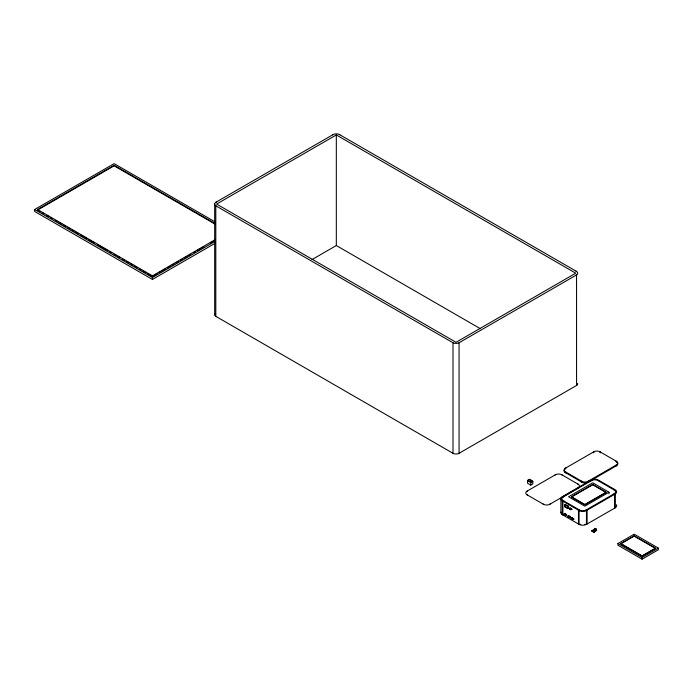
<?xml version="1.0" encoding="UTF-8"?>
<svg xmlns="http://www.w3.org/2000/svg" width="693" height="693" viewBox="0 0 693 693"><rect width="100%" height="100%" fill="white"/><g stroke="black" fill="none" stroke-linecap="round" stroke-linejoin="round"><path stroke-width="1.04" d="M528.04 481.444L528.109 480.11L529.66 479.209L532.345 481.306L530.795 482.207L530.795 485.109L532.83 483.931L532.83 481.306L529.599 479.443L527.564 480.621L527.564 483.246L530.795 485.109M563.972 514.223L565.471 514.83M565.947 514.553L566.389 515.107L566.155 514.734M566.631 514.968L566.138 515.038M567.558 516.294L569.499 517.454L567.81 516.623M571.846 509.39L569.325 508.359M570.218 517.039L569.525 516.891M571.517 518.251L572.877 519.265L573.345 518.884M594.767 529.27L595.815 530.336M215.125 313.513A4.652 2.685 0 0 0 215.462 316.147L453.456 453.56A4.652 2.685 0 0 0 458.619 453.56L576.905 385.265A4.652 2.685 0 0 0 577.633 383.385M565.228 468.277L564.882 468.529A4.652 2.685 0 0 0 564.882 471.509L582.371 481.609A4.652 2.685 0 0 0 587.534 481.609L616.987 464.596A4.652 2.685 0 0 0 616.987 461.616L599.506 451.524A4.652 2.685 0 0 0 594.343 451.524L565.228 468.277L564.882 469.36M588.539 481.081L588.539 481.912L616.987 465.427A4.652 2.685 0 0 0 616.987 462.448M615.228 493.996L615.661 493.676A5.674 3.274 0 0 0 615.661 490.046L597.886 479.79A5.674 3.274 0 0 0 591.597 479.79L561.858 496.959A5.674 3.274 0 0 0 561.858 500.589L579.625 510.854A5.674 3.274 0 0 0 585.914 510.854L615.228 493.996L615.228 507.822L585.914 524.67A5.674 3.274 0 0 1 579.625 524.67L561.858 514.414A5.674 3.274 0 0 1 560.966 512.118M615.228 507.822L615.661 507.501A5.674 3.274 0 0 0 616.372 504.738M568.658 507.83L567.948 508.246L564.786 506.973L564.786 505.171L565.912 504.443M332.735 134.814L333.749 134.286A4.652 2.685 0 0 1 338.903 134.286L339.916 134.814M459.632 342.446L458.619 342.966A4.652 2.685 0 0 1 453.456 342.966L452.451 342.446M555.024 475L556.029 474.471A4.652 2.685 0 0 1 561.191 474.471L562.205 475M550.233 504.028L549.22 504.556A4.652 2.685 0 0 1 544.057 504.556L543.052 504.028M591.155 480.803L592.168 480.275A4.652 2.685 0 0 1 597.323 480.275L598.336 480.803M586.365 509.831L585.351 510.36A4.652 2.685 0 0 1 580.197 510.36L579.183 509.831M215.107 243.286L152.451 279.461L34.65 211.452L34.65 209.52L114.137 163.626L215.107 221.916M37.526 210.074L114.137 165.835L215.047 224.099M215.8 202.321L333.298 134.485M336.322 134.953L216.614 204.071L456.037 342.307L575.753 273.189L336.322 134.953L336.322 245.539L480.353 328.699M215.047 239.726L152.451 275.875L37.526 209.52L114.137 165.28L215.047 223.544M157.12 273.726L152.451 276.42L147.774 273.726M158.992 272.644L165.532 268.875M167.403 267.793L170.201 266.173M172.072 265.098L173.943 264.016M175.805 262.942L178.612 261.322M180.483 260.239L182.346 259.165M184.217 258.082L187.023 256.462M188.886 255.388L190.757 254.305M193.564 252.685L195.426 251.611M197.297 250.528L203.837 246.751M210.377 242.974L214.12 240.817M34.65 209.52L152.451 277.529L215.107 241.355M312.006 259.58L336.322 245.539M532.83 481.306L530.795 482.484L527.564 480.621M526.923 491.224L555.587 474.67M549.662 504.357L575.935 489.189M563.054 497.028L591.718 480.474M571.448 497.046L592.732 484.762L606.115 492.489L584.831 504.773L572.34 497.565M564.786 505.171L567.948 506.453L568.658 506.037M608.991 492.212L584.831 506.159L568.572 496.768L592.732 482.822L608.991 492.212L608.991 493.866M585.793 510.161L614.466 493.607M617.931 543.555L634.19 534.164L658.35 548.12L658.35 549.774L642.09 559.164L617.931 545.218L617.931 543.555L642.09 557.501L658.35 548.12M216.372 202.001L215.462 202.581A4.652 2.685 0 0 0 215.462 205.561L216.372 206.142M575.996 275.26L576.905 274.679A4.652 2.685 0 0 0 576.905 271.699L575.996 271.11M527.486 490.895L526.576 491.476A4.652 2.685 0 0 0 526.576 494.455L527.486 495.045M563.617 496.699L562.707 497.288A4.652 2.685 0 0 0 562.707 500.268L563.617 500.848M613.903 493.936L614.812 493.355A4.652 2.685 0 0 0 614.812 490.375L613.903 489.786M569.196 508.471L570.079 509.511M569.421 508.428L571.734 509.424M571.171 509.494L570.07 508.445M571.413 509.355L571.084 508.861M565.124 513.695C569.49 516.285 562.136 513.825 565.453 514.578M566.034 515.185L564.934 514.137M571.708 518.13L573.12 518.771M573.457 519.196L572.115 518.286M573.224 519.334L571.093 518.225L572.609 518.962M594.438 529.287L595.01 529.322M595.252 529.781C597.037 531.029 596.942 528.82 595.218 528.655M594.568 528.421L595.876 528.872M570.296 508.445C568.511 507.64 573.12 511.365 569.559 509.043M569.152 508.35L570.062 508.584M564.691 513.894L565.219 514.648M564.474 514.119L563.868 514.163M573.778 519.265L572.877 519.022M594.629 528.889L596.413 529.824M595.746 529.573L596.422 529.876M595.252 529.235L594.542 529.071L596.257 529.807M596.023 530.491L596.647 530.457L596.327 529.98M570.278 508.125L569.871 508.35M569.351 508.48L570.079 508.783M571.56 509.416L570.564 509.052M571.292 509.433L570.824 509.19M565.141 513.816L564.622 513.66L564.717 514.215M564.215 514.171L564.674 514.336M565.938 514.977L566.432 515.098M569.282 516.952C572.193 517.299 565.618 514.293 569.871 517.021M569.256 516.753L567.879 516.198L569.629 517.255L567.576 516.346M569.525 517.056L570.018 517.177M573.579 519.126L573.12 518.962M572.652 519.481L573.068 519.265M595.218 529.478L596.127 529.824M596.084 530.422L595.452 530.266M570.53 508.229L569.837 508.168M570.356 509.546L571.049 509.606M564.908 513.955L565.687 514.44M565.947 515.064L564.431 514.734M569.542 517.134L569.022 516.813M572.609 518.884L573.128 519.213M596.534 530.206L594.386 528.534L596.491 529.643L596.041 529.088M564.544 469.707A4.652 2.685 0 0 0 564.882 472.34L582.371 482.432A4.652 2.685 0 0 0 587.534 482.432L587.976 481.41M565.384 513.808L566.709 514.864M565.159 514.059L565.938 514.622M568.745 516.129L569.75 516.813M572.409 519.49L571.612 518.884M595.157 529.287L595.876 529.703M577.763 483.983L578.681 484.563A4.652 2.685 0 0 1 578.681 487.543M339.345 134.485L576.559 271.439M597.764 480.474L614.466 490.116M561.633 474.67L578.334 484.312M563.054 500.519L579.746 510.161M38.461 210.611L40.324 211.694M42.195 212.768L44.066 213.851M46.864 215.462L48.735 216.545M50.606 217.628L52.469 218.702M55.275 220.322L57.147 221.396M59.018 222.479L61.816 224.099M63.687 225.173L65.558 226.256M67.42 227.33L70.227 228.95M72.098 230.033L73.96 231.107M75.832 232.19L78.638 233.81M80.501 234.884L87.041 238.661M88.912 239.743L94.517 242.974M97.323 244.594L107.597 250.528M109.468 251.611L111.339 252.685M114.137 254.305L116.008 255.388M117.879 256.462L119.75 257.545M122.548 259.165L124.419 260.239M126.291 261.322L129.089 262.942M130.96 264.016L132.831 265.098M134.693 266.173L137.5 267.793M139.371 268.875L141.233 269.949M143.104 271.032L145.911 272.644M526.923 494.715L543.615 504.357M570.798 508.264L571.846 509.173M570.564 508.506L571.067 508.931M570.798 509.095L570.079 508.679L570.608 509.138M572.132 518.52L572.851 518.927M571.864 519.066L573.172 519.637L572.894 519.074M568.26 517.099L569.577 517.567L569.074 516.813M595.252 530.058L594.516 529.374M571.084 508.437L571.734 509.009M569.776 516.493L568.373 515.817L568.494 516.294M572.652 518.979L571.647 518.061L573.509 519.178M569.291 516.831L568.295 515.93M569.057 516.909L568.312 516.294M595.062 529.591L594.516 529.097L594.854 529.426M528.109 480.11L530.795 482.207M570.261 508.731L569.715 508.376M572.86 519.161L571.812 517.81L573.891 519.014M571.595 518.979L571.049 518.312M565.124 514.414L564.778 513.972M568 516.909L567.498 516.363M573.735 518.91L571.916 518.182M564.067 514.388L565.488 515.453L565.878 515.116M642.09 557.501L642.09 559.164M616.64 461.365L616.64 462.196M616.64 464.856L616.64 465.687M616.077 461.036L616.077 461.867M616.077 465.185L616.077 466.008M614.613 494.352L614.613 508.177M600.51 452.053L600.51 452.875M599.947 451.723L599.947 452.555M593.901 451.723L593.901 452.555M593.329 452.053L593.329 452.875M587.084 510.247L587.084 524.073M586.469 510.602L586.469 524.428M581.929 481.41L581.929 482.233M581.358 481.081L581.358 481.912M579.079 510.602L579.079 524.428M578.464 510.247L578.464 524.073M576.559 385.525L576.559 274.93L459.061 342.766L459.061 453.361M567.948 506.453L567.948 508.246M565.8 467.948L565.8 468.78M565.8 472.098L565.8 472.921M565.228 471.768L565.228 472.591M562.898 501.264L562.898 515.09M562.283 500.909L562.283 514.734M560.906 498.778L560.906 512.595M453.014 453.361L453.014 342.766L215.8 205.812L215.8 316.406M214.683 204.071L214.683 314.657M152.451 277.529L152.451 279.461M585.351 524.185A4.652 2.685 0 0 1 584.762 524.376M580.786 524.376A4.652 2.685 0 0 1 580.197 524.185M592.013 530.821L594.222 531.99L592.013 530.821M578.334 487.803L577.763 488.132L578.334 487.803M592.732 484.485L571.448 496.768L584.831 504.495L606.115 492.212L592.732 484.485M593.373 529.859L592.887 530.136L595.763 531.245L593.373 529.859M592.368 530.613L591.649 531.029L593.806 532.276L594.525 531.86L592.368 530.613M634.19 535.828L620.807 543.555L642.09 555.847L655.474 548.12L634.19 535.828M634.19 536.105L620.807 543.832L642.09 556.124L655.474 548.397L634.19 536.105M568.182 506.314L564.951 504.443L564.951 506.8L568.182 508.662L568.182 506.314"/></g></svg>
